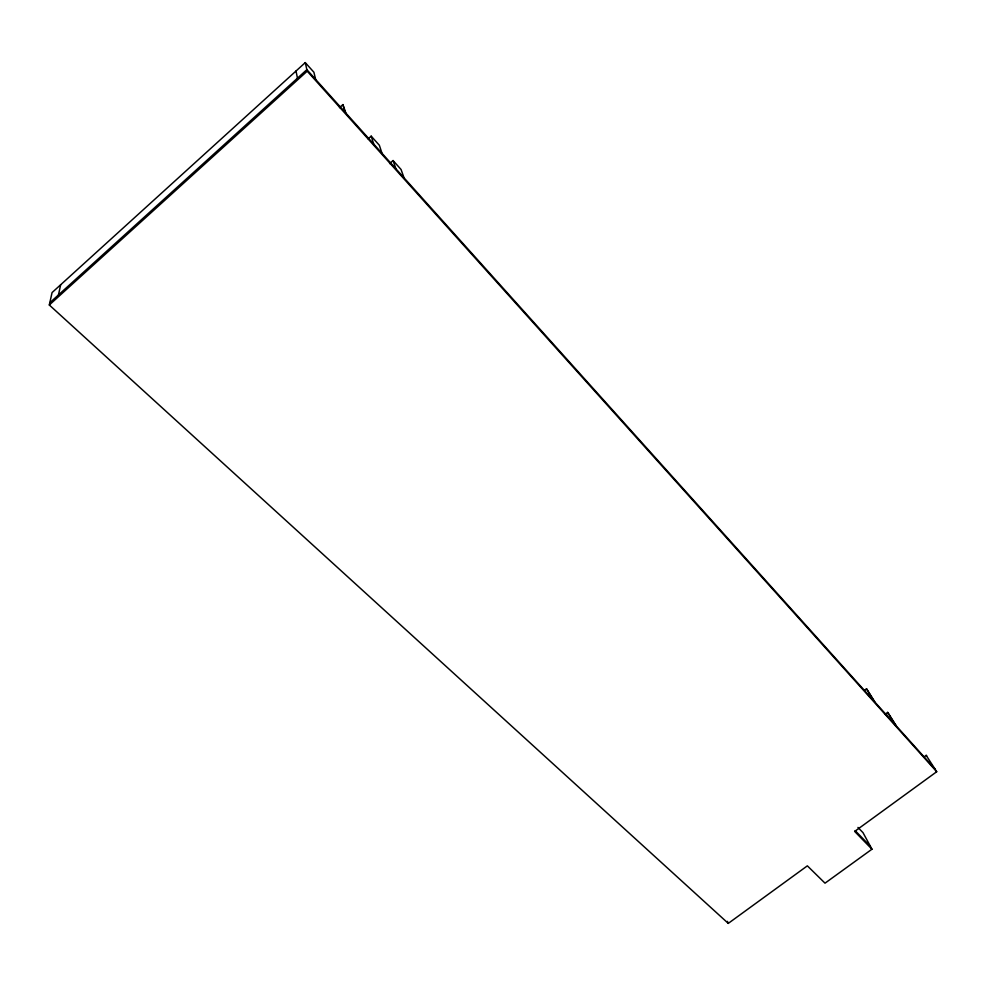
<?xml version="1.0" encoding="UTF-8"?>
<svg xmlns="http://www.w3.org/2000/svg" width="986" height="986" viewBox="0 0 986 986"><rect width="100%" height="100%" fill="white"/><g stroke="black" fill="none" stroke-linecap="round" stroke-linejoin="round"><path stroke-width="1.48" d="M58.482 294.925L60.639 284.781M857.956 827.439L862.996 832.64L871.957 849.205L825.011 883.173L807.361 865.844L728.272 923.389L49.3 304.994L52.073 292.571L305.266 62.611L313.893 72.237L315.631 79.422M49.781 302.813L306.868 69.661L934.95 768.969M49.3 304.994L307.201 71.165L305.266 62.611M339.467 107.671L342.894 104.59L345.901 113.131M368.111 138.878L371.18 136.154L379.339 145.238L382.013 153.335M389.593 163.602L393.057 160.545L401.043 169.469L404.026 177.837M864.34 690.41L866.521 688.783L874.89 702.106M885.231 714.209L887.683 712.385L896.2 725.819M886.007 714.53L888.164 712.927M923.709 757.162L926.187 755.35L926.655 755.868M926.187 755.35L936.7 771.73L854.665 831.432L871.957 849.205M855.158 830.643L870.404 846.321M307.201 71.165L936.7 771.73M887.683 712.385L895.707 725.277M866.521 688.783L874.397 701.539M727.458 921.368L728.272 923.389M393.057 160.545L395.916 168.816M371.18 136.154L373.743 144.129M342.894 104.59L345.051 112.182M296.01 71.017L297.464 78.19"/></g></svg>
